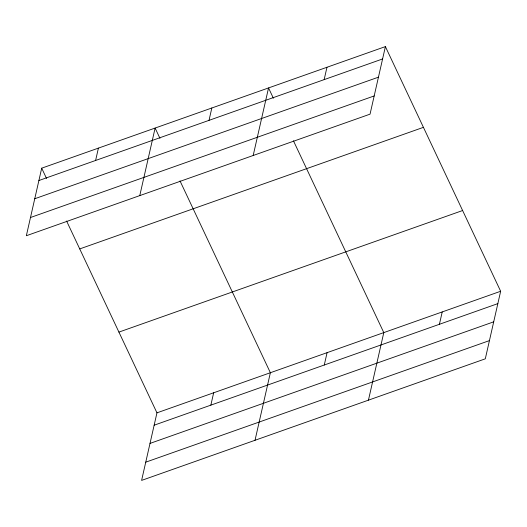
<?xml version="1.0" encoding="UTF-8"?>
<svg xmlns="http://www.w3.org/2000/svg" width="527" height="527" viewBox="0 0 527 527"><rect width="100%" height="100%" fill="white"/><g stroke="black" fill="none" stroke-linecap="round" stroke-linejoin="round"><path stroke-width="0.79" d="M41.699 168.179L26.35 235.734L370.046 114.155L385.395 46.6L41.699 168.179L46.541 178.455M95.604 160.471L98.411 148.12M139.774 195.609L155.116 128.061L159.958 138.331M209.021 120.347L211.828 107.995M66.593 221.024L156.954 412.845L141.605 480.4L485.301 358.821L500.65 291.266L385.395 46.6M253.191 155.491L268.539 87.937L273.381 98.213M210.853 405.138L213.659 392.786M324.158 79.623L326.964 67.272M255.022 440.276L270.371 372.721L180.01 180.906M324.276 365.013L327.083 352.662M368.445 400.158L383.794 332.603L293.434 140.788M439.413 324.289L442.219 311.938M38.893 180.53L382.589 58.958M34.756 198.745L378.452 77.173M30.487 217.513L374.19 95.94M79.729 248.915L423.431 127.343M118.918 332.102L462.614 210.53M156.954 412.845L500.65 291.266M154.147 425.197L497.844 303.618M150.004 443.411L493.707 321.839M145.742 462.179L489.438 340.607"/></g></svg>
